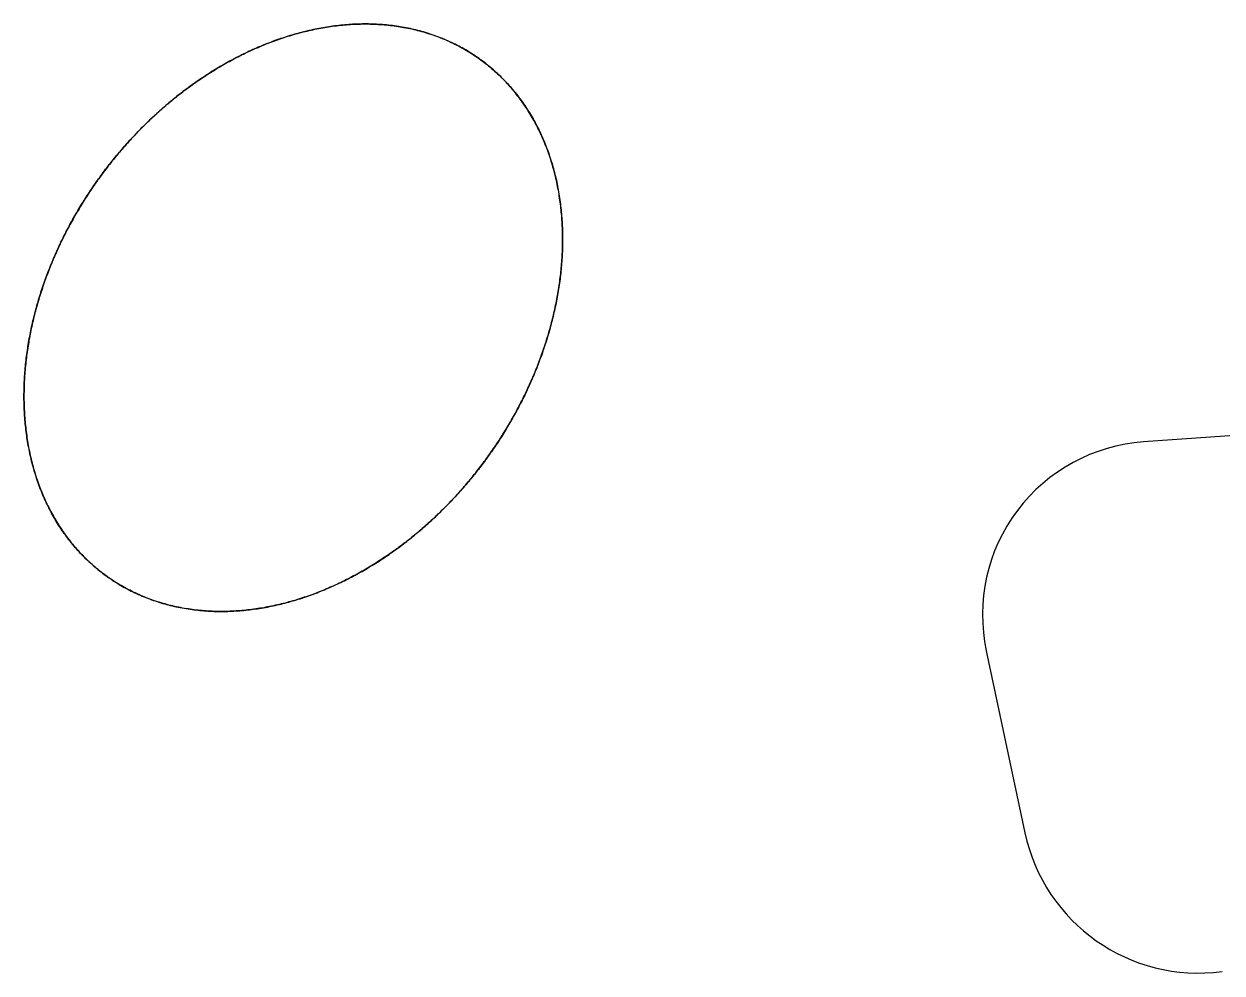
# Model space of a CAD drawing. Extents: x -88 to 61, y -41 to 84.
# Drawn here: x -88.26 to -58.19, y 30.56 to 54.37 of the extents above; entities that cross this region are included whole.
import ezdxf

# ---------------------------------------------------------------- set-up
doc = ezdxf.new("R2010")
doc.units = 0
doc.layers.get('0').update_dxf_attribs({"linetype": 'continuous'})

# ---------------------------------------------------------------- blocks, each defined once
blk = doc.blocks.new('CUT')
at = {"color": 0}
for p, q in [((-55.506, 44.207), (-60.163, 43.882)), ((-64.111, 38.642), (-63.14, 34.077))]:
    blk.add_line(p, q, dxfattribs=at)
for points in [[(-76.798, 53.472), (-76.757, 53.443), (-76.717, 53.412), (-76.678, 53.382), (-76.639, 53.351), (-76.6, 53.32), (-76.561, 53.288), (-76.523, 53.256), (-76.485, 53.223), (-76.447, 53.19), (-76.41, 53.156), (-76.374, 53.123), (-76.337, 53.088), (-76.301, 53.054), (-76.266, 53.018), (-76.23, 52.983), (-76.195, 52.947), (-76.161, 52.911), (-76.127, 52.874), (-76.093, 52.837), (-76.06, 52.8), (-76.027, 52.762), (-75.995, 52.724), (-75.963, 52.686), (-75.931, 52.647), (-75.9, 52.608), (-75.869, 52.569), (-75.839, 52.529), (-75.809, 52.489), (-75.779, 52.449), (-75.75, 52.408), (-75.721, 52.367), (-75.693, 52.326), (-75.665, 52.284), (-75.638, 52.243), (-75.611, 52.201), (-75.584, 52.158), (-75.558, 52.116), (-75.532, 52.073), (-75.507, 52.03), (-75.482, 51.986), (-75.458, 51.943), (-75.434, 51.899), (-75.41, 51.855), (-75.387, 51.81), (-75.364, 51.766), (-75.342, 51.721), (-75.32, 51.676), (-75.299, 51.631), (-75.278, 51.585), (-75.257, 51.54), (-75.237, 51.494), (-75.217, 51.448), (-75.198, 51.402), (-75.179, 51.356), (-75.161, 51.309), (-75.142, 51.263), (-75.125, 51.216), (-75.108, 51.169), (-75.091, 51.122), (-75.075, 51.075), (-75.059, 51.027), (-75.043, 50.98), (-75.028, 50.932), (-75.013, 50.884), (-74.999, 50.836), (-74.985, 50.788), (-74.972, 50.74), (-74.959, 50.692), (-74.946, 50.643), (-74.934, 50.595), (-74.922, 50.546), (-74.91, 50.498), (-74.899, 50.449), (-74.889, 50.4), (-74.878, 50.351), (-74.868, 50.302), (-74.859, 50.253), (-74.85, 50.204), (-74.841, 50.155), (-74.833, 50.105), (-74.825, 50.056), (-74.817, 50.007), (-74.81, 49.957), (-74.803, 49.908), (-74.797, 49.858), (-74.791, 49.808), (-74.785, 49.759), (-74.78, 49.709), (-74.775, 49.659), (-74.77, 49.609), (-74.766, 49.56), (-74.762, 49.51), (-74.758, 49.46), (-74.755, 49.41), (-74.752, 49.36), (-74.75, 49.31), (-74.747, 49.26), (-74.746, 49.21), (-74.744, 49.16), (-74.743, 49.11), (-74.742, 49.06), (-74.742, 49.01), (-74.742, 48.96), (-74.742, 48.91), (-74.743, 48.86), (-74.743, 48.81), (-74.745, 48.76), (-74.746, 48.71), (-74.748, 48.66), (-74.75, 48.61), (-74.753, 48.561), (-74.756, 48.511), (-74.759, 48.461), (-74.762, 48.411), (-74.766, 48.361), (-74.77, 48.311), (-74.775, 48.261), (-74.779, 48.212), (-74.784, 48.162), (-74.79, 48.112), (-74.795, 48.062), (-74.801, 48.013), (-74.807, 47.963), (-74.814, 47.914), (-74.821, 47.864), (-74.828, 47.815), (-74.835, 47.765), (-74.843, 47.716), (-74.851, 47.666), (-74.859, 47.617), (-74.868, 47.568), (-74.877, 47.519), (-74.886, 47.469), (-74.895, 47.42), (-74.905, 47.371), (-74.915, 47.322), (-74.925, 47.273), (-74.936, 47.224), (-74.946, 47.176), (-74.958, 47.127), (-74.969, 47.078), (-74.98, 47.03), (-74.992, 46.981), (-75.005, 46.932), (-75.017, 46.884), (-75.03, 46.836), (-75.043, 46.787), (-75.056, 46.739), (-75.069, 46.691), (-75.083, 46.643), (-75.097, 46.595), (-75.111, 46.547), (-75.126, 46.499), (-75.14, 46.451), (-75.155, 46.404), (-75.17, 46.356), (-75.186, 46.308), (-75.202, 46.261), (-75.218, 46.214), (-75.234, 46.166), (-75.25, 46.119), (-75.267, 46.072), (-75.284, 46.025), (-75.301, 45.978), (-75.319, 45.931), (-75.336, 45.884), (-75.354, 45.838), (-75.372, 45.791), (-75.391, 45.744), (-75.409, 45.698), (-75.428, 45.652), (-75.447, 45.606), (-75.466, 45.559), (-75.486, 45.513), (-75.506, 45.467), (-75.526, 45.422), (-75.546, 45.376), (-75.566, 45.33), (-75.587, 45.285), (-75.608, 45.239), (-75.629, 45.194), (-75.65, 45.149), (-75.672, 45.104), (-75.693, 45.059), (-75.715, 45.014), (-75.738, 44.969), (-75.76, 44.924), (-75.783, 44.88), (-75.806, 44.835), (-75.829, 44.791), (-75.852, 44.746), (-75.875, 44.702), (-75.899, 44.658), (-75.923, 44.614), (-75.947, 44.571), (-75.971, 44.527), (-75.996, 44.483), (-76.021, 44.44), (-76.046, 44.397), (-76.071, 44.353), (-76.096, 44.31), (-76.122, 44.267), (-76.147, 44.224), (-76.173, 44.182), (-76.199, 44.139), (-76.226, 44.097), (-76.252, 44.054), (-76.279, 44.012), (-76.306, 43.97), (-76.333, 43.928), (-76.361, 43.886), (-76.388, 43.844), (-76.416, 43.803), (-76.444, 43.761), (-76.472, 43.72), (-76.5, 43.679), (-76.529, 43.638), (-76.558, 43.597), (-76.586, 43.556), (-76.616, 43.515), (-76.645, 43.475), (-76.674, 43.434), (-76.704, 43.394), (-76.734, 43.354), (-76.764, 43.314), (-76.794, 43.274), (-76.825, 43.234), (-76.855, 43.195), (-76.886, 43.156), (-76.917, 43.116), (-76.948, 43.077), (-76.979, 43.038), (-77.011, 42.999), (-77.043, 42.961), (-77.075, 42.922), (-77.107, 42.884), (-77.139, 42.846), (-77.171, 42.808), (-77.204, 42.77), (-77.237, 42.732), (-77.27, 42.694), (-77.303, 42.657), (-77.336, 42.62), (-77.37, 42.583), (-77.403, 42.546), (-77.437, 42.509), (-77.471, 42.472), (-77.505, 42.436), (-77.54, 42.399), (-77.574, 42.363), (-77.609, 42.327), (-77.644, 42.291), (-77.679, 42.256), (-77.714, 42.22), (-77.75, 42.185), (-77.785, 42.15), (-77.821, 42.115), (-77.857, 42.08), (-77.893, 42.045), (-77.929, 42.011), (-77.965, 41.977), (-78.002, 41.943), (-78.039, 41.909), (-78.076, 41.875), (-78.113, 41.841), (-78.15, 41.808), (-78.187, 41.775), (-78.225, 41.742), (-78.263, 41.709), (-78.301, 41.676), (-78.339, 41.644), (-78.377, 41.612), (-78.415, 41.58), (-78.454, 41.548), (-78.493, 41.516), (-78.531, 41.485), (-78.57, 41.454), (-78.61, 41.422), (-78.649, 41.392), (-78.688, 41.361), (-78.728, 41.331), (-78.768, 41.3), (-78.808, 41.27), (-78.848, 41.24), (-78.888, 41.211), (-78.929, 41.181), (-78.969, 41.152), (-79.01, 41.123), (-79.051, 41.094), (-79.092, 41.066), (-79.133, 41.037), (-79.174, 41.009), (-79.216, 40.981), (-79.258, 40.954), (-79.299, 40.926), (-79.341, 40.899), (-79.383, 40.872), (-79.426, 40.845), (-79.468, 40.819), (-79.51, 40.792), (-79.553, 40.766), (-79.596, 40.74), (-79.639, 40.715), (-79.682, 40.689), (-79.725, 40.664), (-79.769, 40.639), (-79.812, 40.615), (-79.856, 40.59), (-79.899, 40.566), (-79.943, 40.542), (-79.987, 40.519), (-80.032, 40.495), (-80.076, 40.472), (-80.12, 40.449), (-80.165, 40.427), (-80.21, 40.404), (-80.255, 40.382), (-80.3, 40.36), (-80.345, 40.339), (-80.39, 40.318), (-80.435, 40.297), (-80.481, 40.276), (-80.526, 40.255), (-80.572, 40.235), (-80.618, 40.215), (-80.664, 40.196), (-80.71, 40.176), (-80.756, 40.157), (-80.803, 40.139), (-80.849, 40.12), (-80.896, 40.102), (-80.943, 40.084), (-80.989, 40.067), (-81.036, 40.049), (-81.083, 40.033), (-81.131, 40.016), (-81.178, 40), (-81.225, 39.984), (-81.273, 39.968), (-81.32, 39.952), (-81.368, 39.937), (-81.416, 39.923), (-81.464, 39.908), (-81.512, 39.894), (-81.56, 39.88), (-81.608, 39.867), (-81.656, 39.854), (-81.704, 39.841), (-81.753, 39.829), (-81.801, 39.817), (-81.85, 39.805), (-81.899, 39.794), (-81.947, 39.783), (-81.996, 39.772), (-82.045, 39.762), (-82.094, 39.752), (-82.143, 39.742), (-82.192, 39.733), (-82.242, 39.724), (-82.291, 39.716), (-82.34, 39.708), (-82.39, 39.7), (-82.439, 39.693), (-82.489, 39.686), (-82.538, 39.679), (-82.588, 39.673), (-82.637, 39.667), (-82.687, 39.662), (-82.737, 39.657), (-82.787, 39.652), (-82.837, 39.648), (-82.886, 39.644), (-82.936, 39.641), (-82.986, 39.638), (-83.036, 39.636), (-83.086, 39.634), (-83.136, 39.632), (-83.186, 39.631), (-83.236, 39.63), (-83.286, 39.629), (-83.336, 39.629), (-83.386, 39.63), (-83.436, 39.631), (-83.486, 39.632), (-83.536, 39.634), (-83.586, 39.636), (-83.636, 39.639), (-83.686, 39.642), (-83.736, 39.646), (-83.785, 39.65), (-83.835, 39.654), (-83.885, 39.659), (-83.935, 39.665), (-83.984, 39.671), (-84.034, 39.677), (-84.084, 39.684), (-84.133, 39.691), (-84.182, 39.699), (-84.232, 39.707), (-84.281, 39.716), (-84.33, 39.725), (-84.379, 39.735), (-84.428, 39.745), (-84.477, 39.756), (-84.526, 39.767), (-84.574, 39.779), (-84.623, 39.791), (-84.671, 39.804), (-84.719, 39.817), (-84.767, 39.83), (-84.815, 39.844), (-84.863, 39.859), (-84.911, 39.874), (-84.958, 39.89), (-85.006, 39.906), (-85.053, 39.922), (-85.1, 39.94), (-85.147, 39.957), (-85.193, 39.975), (-85.24, 39.994), (-85.286, 40.013), (-85.332, 40.033), (-85.378, 40.053), (-85.423, 40.073), (-85.469, 40.094), (-85.514, 40.116), (-85.559, 40.138), (-85.603, 40.16), (-85.648, 40.183), (-85.692, 40.207), (-85.736, 40.231), (-85.779, 40.255), (-85.823, 40.28), (-85.866, 40.306), (-85.908, 40.332), (-85.951, 40.358), (-85.993, 40.385), (-86.035, 40.412), (-86.077, 40.44), (-86.118, 40.468), (-86.159, 40.497), (-86.199, 40.526), (-86.24, 40.555), (-86.28, 40.585), (-86.319, 40.616), (-86.359, 40.647), (-86.398, 40.678), (-86.436, 40.71), (-86.475, 40.742), (-86.512, 40.775), (-86.55, 40.808), (-86.587, 40.841), (-86.624, 40.875), (-86.66, 40.909), (-86.696, 40.944), (-86.732, 40.979), (-86.767, 41.014), (-86.802, 41.05), (-86.837, 41.087), (-86.871, 41.123), (-86.904, 41.16), (-86.938, 41.197), (-86.971, 41.235), (-87.003, 41.273), (-87.035, 41.311), (-87.067, 41.35), (-87.098, 41.389), (-87.129, 41.428), (-87.159, 41.468), (-87.189, 41.508), (-87.219, 41.548), (-87.248, 41.589), (-87.277, 41.63), (-87.305, 41.671), (-87.333, 41.713), (-87.361, 41.754), (-87.388, 41.796), (-87.414, 41.839), (-87.44, 41.881), (-87.466, 41.924), (-87.491, 41.967), (-87.516, 42.011), (-87.541, 42.054), (-87.565, 42.098), (-87.588, 42.142), (-87.612, 42.187), (-87.634, 42.231), (-87.657, 42.276), (-87.679, 42.321), (-87.7, 42.366), (-87.721, 42.411), (-87.742, 42.457), (-87.762, 42.503), (-87.782, 42.549), (-87.801, 42.595), (-87.82, 42.641), (-87.838, 42.687), (-87.856, 42.734), (-87.874, 42.781), (-87.891, 42.828), (-87.908, 42.875), (-87.924, 42.922), (-87.94, 42.97), (-87.956, 43.017), (-87.971, 43.065), (-87.986, 43.112), (-88, 43.16), (-88.014, 43.208), (-88.027, 43.257), (-88.04, 43.305), (-88.053, 43.353), (-88.065, 43.402), (-88.077, 43.45), (-88.089, 43.499), (-88.1, 43.548), (-88.111, 43.596), (-88.121, 43.645), (-88.131, 43.694), (-88.14, 43.743), (-88.15, 43.793), (-88.158, 43.842), (-88.167, 43.891), (-88.175, 43.941), (-88.182, 43.99), (-88.189, 44.039), (-88.196, 44.089), (-88.203, 44.139), (-88.209, 44.188), (-88.215, 44.238), (-88.22, 44.288), (-88.225, 44.337), (-88.23, 44.387), (-88.234, 44.437), (-88.238, 44.487), (-88.242, 44.537), (-88.245, 44.586), (-88.248, 44.636), (-88.25, 44.686), (-88.252, 44.736), (-88.254, 44.786), (-88.256, 44.836), (-88.257, 44.886), (-88.258, 44.936), (-88.258, 44.986), (-88.258, 45.036), (-88.258, 45.086), (-88.257, 45.136), (-88.257, 45.186), (-88.255, 45.236), (-88.254, 45.286), (-88.252, 45.336), (-88.25, 45.386), (-88.247, 45.436), (-88.245, 45.486), (-88.241, 45.536), (-88.238, 45.586), (-88.234, 45.636), (-88.23, 45.685), (-88.226, 45.735), (-88.221, 45.785), (-88.216, 45.835), (-88.211, 45.884), (-88.205, 45.934), (-88.199, 45.984), (-88.193, 46.033), (-88.186, 46.083), (-88.18, 46.133), (-88.173, 46.182), (-88.165, 46.231), (-88.158, 46.281), (-88.15, 46.33), (-88.141, 46.38), (-88.133, 46.429), (-88.124, 46.478), (-88.115, 46.527), (-88.105, 46.576), (-88.096, 46.625), (-88.086, 46.674), (-88.076, 46.723), (-88.065, 46.772), (-88.054, 46.821), (-88.043, 46.87), (-88.032, 46.918), (-88.02, 46.967), (-88.008, 47.016), (-87.996, 47.064), (-87.984, 47.113), (-87.971, 47.161), (-87.958, 47.209), (-87.945, 47.258), (-87.932, 47.306), (-87.918, 47.354), (-87.904, 47.402), (-87.89, 47.45), (-87.876, 47.498), (-87.861, 47.545), (-87.846, 47.593), (-87.831, 47.641), (-87.815, 47.688), (-87.799, 47.736), (-87.784, 47.783), (-87.767, 47.83), (-87.751, 47.878), (-87.734, 47.925), (-87.717, 47.972), (-87.7, 48.019), (-87.683, 48.066), (-87.665, 48.112), (-87.647, 48.159), (-87.629, 48.206), (-87.611, 48.252), (-87.592, 48.299), (-87.573, 48.345), (-87.554, 48.391), (-87.535, 48.437), (-87.515, 48.483), (-87.496, 48.529), (-87.476, 48.575), (-87.456, 48.621), (-87.435, 48.667), (-87.415, 48.712), (-87.394, 48.758), (-87.373, 48.803), (-87.351, 48.848), (-87.33, 48.893), (-87.308, 48.938), (-87.286, 48.983), (-87.264, 49.028), (-87.242, 49.073), (-87.219, 49.117), (-87.196, 49.162), (-87.173, 49.206), (-87.15, 49.25), (-87.126, 49.295), (-87.103, 49.339), (-87.079, 49.383), (-87.055, 49.426), (-87.03, 49.47), (-87.006, 49.514), (-86.981, 49.557), (-86.956, 49.6), (-86.931, 49.644), (-86.906, 49.687), (-86.88, 49.73), (-86.854, 49.773), (-86.829, 49.815), (-86.802, 49.858), (-86.776, 49.9), (-86.749, 49.943), (-86.723, 49.985), (-86.696, 50.027), (-86.669, 50.069), (-86.641, 50.111), (-86.614, 50.153), (-86.586, 50.194), (-86.558, 50.236), (-86.53, 50.277), (-86.502, 50.318), (-86.473, 50.36), (-86.444, 50.4), (-86.416, 50.441), (-86.386, 50.482), (-86.357, 50.522), (-86.328, 50.563), (-86.298, 50.603), (-86.268, 50.643), (-86.238, 50.683), (-86.208, 50.723), (-86.178, 50.763), (-86.147, 50.802), (-86.116, 50.842), (-86.085, 50.881), (-86.054, 50.92), (-86.023, 50.959), (-85.991, 50.998), (-85.96, 51.037), (-85.928, 51.075), (-85.896, 51.113), (-85.863, 51.152), (-85.831, 51.19), (-85.798, 51.228), (-85.766, 51.265), (-85.733, 51.303), (-85.7, 51.34), (-85.666, 51.378), (-85.633, 51.415), (-85.599, 51.452), (-85.565, 51.489), (-85.531, 51.525), (-85.497, 51.562), (-85.463, 51.598), (-85.428, 51.634), (-85.393, 51.67), (-85.359, 51.706), (-85.324, 51.742), (-85.288, 51.777), (-85.253, 51.813), (-85.217, 51.848), (-85.182, 51.883), (-85.146, 51.918), (-85.11, 51.952), (-85.073, 51.987), (-85.037, 52.021), (-85, 52.055), (-84.964, 52.089), (-84.927, 52.123), (-84.89, 52.156), (-84.853, 52.19), (-84.815, 52.223), (-84.778, 52.256), (-84.74, 52.289), (-84.702, 52.321), (-84.664, 52.354), (-84.626, 52.386), (-84.587, 52.418), (-84.549, 52.45), (-84.51, 52.482), (-84.471, 52.513), (-84.432, 52.544), (-84.393, 52.575), (-84.354, 52.606), (-84.314, 52.637), (-84.275, 52.667), (-84.235, 52.698), (-84.195, 52.728), (-84.155, 52.758), (-84.115, 52.787), (-84.074, 52.817), (-84.034, 52.846), (-83.993, 52.875), (-83.952, 52.904), (-83.911, 52.932), (-83.87, 52.961), (-83.828, 52.989), (-83.787, 53.017), (-83.745, 53.044), (-83.704, 53.072), (-83.662, 53.099), (-83.62, 53.126), (-83.577, 53.153), (-83.535, 53.18), (-83.493, 53.206), (-83.45, 53.232), (-83.407, 53.258), (-83.364, 53.283), (-83.321, 53.309), (-83.278, 53.334), (-83.235, 53.359), (-83.191, 53.384), (-83.147, 53.408), (-83.104, 53.432), (-83.06, 53.456), (-83.016, 53.48), (-82.971, 53.503), (-82.927, 53.526), (-82.883, 53.549), (-82.838, 53.572), (-82.793, 53.594), (-82.749, 53.616), (-82.704, 53.638), (-82.658, 53.66), (-82.613, 53.681), (-82.568, 53.702), (-82.522, 53.723), (-82.477, 53.743), (-82.431, 53.763), (-82.385, 53.783), (-82.339, 53.803), (-82.293, 53.822), (-82.247, 53.841), (-82.2, 53.86), (-82.154, 53.878), (-82.107, 53.897), (-82.061, 53.915), (-82.014, 53.932), (-81.967, 53.949), (-81.92, 53.966), (-81.873, 53.983), (-81.826, 53.999), (-81.778, 54.015), (-81.731, 54.031), (-81.683, 54.046), (-81.635, 54.062), (-81.588, 54.076), (-81.54, 54.091), (-81.492, 54.105), (-81.444, 54.119), (-81.396, 54.132), (-81.347, 54.145), (-81.299, 54.158), (-81.251, 54.17), (-81.202, 54.182), (-81.153, 54.194), (-81.105, 54.206), (-81.056, 54.217), (-81.007, 54.227), (-80.958, 54.238), (-80.909, 54.247), (-80.86, 54.257), (-80.811, 54.266), (-80.762, 54.275), (-80.713, 54.284), (-80.663, 54.292), (-80.614, 54.299), (-80.564, 54.307), (-80.515, 54.314), (-80.465, 54.32), (-80.416, 54.327), (-80.366, 54.332), (-80.316, 54.338), (-80.267, 54.343), (-80.217, 54.347), (-80.167, 54.352), (-80.117, 54.355), (-80.067, 54.359), (-80.017, 54.362), (-79.967, 54.364), (-79.917, 54.366), (-79.867, 54.368), (-79.817, 54.369), (-79.767, 54.37), (-79.717, 54.371), (-79.667, 54.371), (-79.617, 54.37), (-79.567, 54.369), (-79.517, 54.368), (-79.467, 54.366), (-79.418, 54.364), (-79.368, 54.361), (-79.318, 54.358), (-79.268, 54.355), (-79.218, 54.351), (-79.168, 54.346), (-79.118, 54.341), (-79.069, 54.336), (-79.019, 54.33), (-78.969, 54.323), (-78.92, 54.317), (-78.87, 54.309), (-78.821, 54.302), (-78.772, 54.293), (-78.723, 54.285), (-78.673, 54.275), (-78.624, 54.266), (-78.575, 54.256), (-78.527, 54.245), (-78.478, 54.234), (-78.429, 54.222), (-78.381, 54.21), (-78.332, 54.197), (-78.284, 54.184), (-78.236, 54.171), (-78.188, 54.157), (-78.14, 54.142), (-78.092, 54.127), (-78.045, 54.111), (-77.998, 54.095), (-77.95, 54.079), (-77.903, 54.062), (-77.857, 54.044), (-77.81, 54.026), (-77.764, 54.007), (-77.717, 53.988), (-77.671, 53.969), (-77.625, 53.949), (-77.58, 53.928), (-77.535, 53.907), (-77.489, 53.886), (-77.444, 53.864), (-77.4, 53.841), (-77.355, 53.818), (-77.311, 53.795), (-77.267, 53.771), (-77.224, 53.746), (-77.18, 53.722), (-77.137, 53.696), (-77.095, 53.67), (-77.052, 53.644), (-77.01, 53.617), (-76.968, 53.59), (-76.926, 53.562), (-76.885, 53.534), (-76.844, 53.505), (-76.803, 53.476)], [(-76.798, 53.472), (-76.838, 53.501), (-76.879, 53.53), (-76.921, 53.558), (-76.962, 53.586), (-77.004, 53.613), (-77.046, 53.64), (-77.089, 53.667), (-77.131, 53.693), (-77.174, 53.718), (-77.218, 53.743), (-77.261, 53.768), (-77.305, 53.792), (-77.349, 53.815), (-77.394, 53.838), (-77.438, 53.861), (-77.483, 53.883), (-77.528, 53.904), (-77.574, 53.925), (-77.619, 53.946), (-77.665, 53.966), (-77.711, 53.986), (-77.757, 54.005), (-77.803, 54.023), (-77.85, 54.042), (-77.897, 54.059), (-77.944, 54.076), (-77.991, 54.093), (-78.038, 54.109), (-78.086, 54.125), (-78.133, 54.14), (-78.181, 54.155), (-78.229, 54.169), (-78.277, 54.182), (-78.326, 54.196), (-78.374, 54.208), (-78.422, 54.22), (-78.471, 54.232), (-78.52, 54.243), (-78.569, 54.254), (-78.617, 54.264), (-78.667, 54.274), (-78.716, 54.283), (-78.765, 54.292), (-78.814, 54.3), (-78.864, 54.308), (-78.913, 54.316), (-78.963, 54.323), (-79.012, 54.329), (-79.062, 54.335), (-79.111, 54.34), (-79.161, 54.345), (-79.211, 54.35), (-79.261, 54.354), (-79.311, 54.358), (-79.361, 54.361), (-79.411, 54.364), (-79.46, 54.366), (-79.51, 54.368), (-79.56, 54.369), (-79.61, 54.37), (-79.66, 54.371), (-79.71, 54.371), (-79.76, 54.37), (-79.81, 54.369), (-79.86, 54.368), (-79.91, 54.367), (-79.96, 54.365), (-80.01, 54.362), (-80.06, 54.359), (-80.11, 54.356), (-80.16, 54.352), (-80.21, 54.348), (-80.26, 54.343), (-80.309, 54.338), (-80.359, 54.333), (-80.409, 54.327), (-80.458, 54.321), (-80.508, 54.315), (-80.557, 54.308), (-80.607, 54.301), (-80.656, 54.293), (-80.706, 54.285), (-80.755, 54.276), (-80.804, 54.268), (-80.853, 54.258), (-80.902, 54.249), (-80.951, 54.239), (-81, 54.229), (-81.049, 54.218), (-81.098, 54.207), (-81.147, 54.196), (-81.195, 54.184), (-81.244, 54.172), (-81.292, 54.16), (-81.341, 54.147), (-81.389, 54.134), (-81.437, 54.12), (-81.485, 54.107), (-81.533, 54.093), (-81.581, 54.078), (-81.629, 54.064), (-81.676, 54.049), (-81.724, 54.033), (-81.772, 54.018), (-81.819, 54.002), (-81.866, 53.985), (-81.913, 53.969), (-81.96, 53.952), (-82.007, 53.935), (-82.054, 53.917), (-82.101, 53.899), (-82.147, 53.881), (-82.194, 53.863), (-82.24, 53.844), (-82.287, 53.825), (-82.333, 53.806), (-82.379, 53.786), (-82.425, 53.766), (-82.47, 53.746), (-82.516, 53.726), (-82.561, 53.705), (-82.607, 53.684), (-82.652, 53.663), (-82.697, 53.641), (-82.742, 53.619), (-82.787, 53.597), (-82.832, 53.575), (-82.876, 53.552), (-82.921, 53.529), (-82.965, 53.506), (-83.009, 53.483), (-83.054, 53.459), (-83.097, 53.435), (-83.141, 53.411), (-83.185, 53.387), (-83.228, 53.362), (-83.272, 53.337), (-83.315, 53.312), (-83.358, 53.287), (-83.401, 53.261), (-83.444, 53.236), (-83.487, 53.21), (-83.529, 53.183), (-83.571, 53.157), (-83.614, 53.13), (-83.656, 53.103), (-83.698, 53.076), (-83.74, 53.048), (-83.781, 53.021), (-83.823, 52.993), (-83.864, 52.965), (-83.905, 52.936), (-83.946, 52.908), (-83.987, 52.879), (-84.028, 52.85), (-84.068, 52.821), (-84.109, 52.791), (-84.149, 52.762), (-84.189, 52.732), (-84.229, 52.702), (-84.269, 52.672), (-84.309, 52.641), (-84.348, 52.611), (-84.388, 52.58), (-84.427, 52.549), (-84.466, 52.517), (-84.505, 52.486), (-84.543, 52.454), (-84.582, 52.422), (-84.62, 52.39), (-84.659, 52.358), (-84.697, 52.326), (-84.735, 52.293), (-84.772, 52.26), (-84.81, 52.227), (-84.847, 52.194), (-84.885, 52.161), (-84.922, 52.127), (-84.959, 52.094), (-84.995, 52.06), (-85.032, 52.026), (-85.068, 51.991), (-85.105, 51.957), (-85.141, 51.922), (-85.177, 51.888), (-85.212, 51.853), (-85.248, 51.818), (-85.283, 51.782), (-85.319, 51.747), (-85.354, 51.711), (-85.389, 51.675), (-85.423, 51.639), (-85.458, 51.603), (-85.492, 51.567), (-85.526, 51.53), (-85.561, 51.494), (-85.594, 51.457), (-85.628, 51.42), (-85.662, 51.383), (-85.695, 51.346), (-85.728, 51.308), (-85.761, 51.271), (-85.794, 51.233), (-85.826, 51.195), (-85.859, 51.157), (-85.891, 51.119), (-85.923, 51.08), (-85.955, 51.042), (-85.987, 51.003), (-86.018, 50.964), (-86.05, 50.926), (-86.081, 50.886), (-86.112, 50.847), (-86.143, 50.808), (-86.173, 50.768), (-86.204, 50.729), (-86.234, 50.689), (-86.264, 50.649), (-86.294, 50.609), (-86.324, 50.569), (-86.353, 50.528), (-86.382, 50.488), (-86.411, 50.447), (-86.44, 50.406), (-86.469, 50.365), (-86.498, 50.324), (-86.526, 50.283), (-86.554, 50.242), (-86.582, 50.2), (-86.61, 50.159), (-86.637, 50.117), (-86.665, 50.075), (-86.692, 50.033), (-86.719, 49.991), (-86.746, 49.949), (-86.772, 49.906), (-86.799, 49.864), (-86.825, 49.821), (-86.851, 49.779), (-86.877, 49.736), (-86.902, 49.693), (-86.928, 49.65), (-86.953, 49.607), (-86.978, 49.563), (-87.002, 49.52), (-87.027, 49.476), (-87.051, 49.432), (-87.075, 49.389), (-87.099, 49.345), (-87.123, 49.301), (-87.147, 49.257), (-87.17, 49.212), (-87.193, 49.168), (-87.216, 49.124), (-87.238, 49.079), (-87.261, 49.034), (-87.283, 48.989), (-87.305, 48.945), (-87.327, 48.9), (-87.348, 48.854), (-87.37, 48.809), (-87.391, 48.764), (-87.412, 48.718), (-87.432, 48.673), (-87.453, 48.627), (-87.473, 48.582), (-87.493, 48.536), (-87.513, 48.49), (-87.532, 48.444), (-87.552, 48.398), (-87.571, 48.351), (-87.59, 48.305), (-87.608, 48.259), (-87.627, 48.212), (-87.645, 48.166), (-87.663, 48.119), (-87.68, 48.072), (-87.698, 48.025), (-87.715, 47.978), (-87.732, 47.931), (-87.749, 47.884), (-87.765, 47.837), (-87.781, 47.79), (-87.797, 47.742), (-87.813, 47.695), (-87.828, 47.647), (-87.844, 47.6), (-87.859, 47.552), (-87.873, 47.504), (-87.888, 47.456), (-87.902, 47.409), (-87.916, 47.36), (-87.93, 47.312), (-87.943, 47.264), (-87.957, 47.216), (-87.97, 47.168), (-87.982, 47.119), (-87.995, 47.071), (-88.007, 47.022), (-88.019, 46.974), (-88.03, 46.925), (-88.042, 46.877), (-88.053, 46.828), (-88.064, 46.779), (-88.074, 46.73), (-88.084, 46.681), (-88.094, 46.632), (-88.104, 46.583), (-88.114, 46.534), (-88.123, 46.485), (-88.132, 46.436), (-88.14, 46.386), (-88.148, 46.337), (-88.156, 46.288), (-88.164, 46.238), (-88.172, 46.189), (-88.179, 46.139), (-88.186, 46.09), (-88.192, 46.04), (-88.198, 45.991), (-88.204, 45.941), (-88.21, 45.891), (-88.215, 45.842), (-88.22, 45.792), (-88.225, 45.742), (-88.23, 45.692), (-88.234, 45.643), (-88.237, 45.593), (-88.241, 45.543), (-88.244, 45.493), (-88.247, 45.443), (-88.25, 45.393), (-88.252, 45.343), (-88.254, 45.293), (-88.255, 45.243), (-88.256, 45.193), (-88.257, 45.143), (-88.258, 45.093), (-88.258, 45.043), (-88.258, 44.993), (-88.258, 44.943), (-88.257, 44.893), (-88.256, 44.843), (-88.254, 44.793), (-88.253, 44.743), (-88.251, 44.693), (-88.248, 44.643), (-88.245, 44.593), (-88.242, 44.544), (-88.239, 44.494), (-88.235, 44.444), (-88.23, 44.394), (-88.226, 44.344), (-88.221, 44.294), (-88.215, 44.245), (-88.21, 44.195), (-88.204, 44.145), (-88.197, 44.096), (-88.19, 44.046), (-88.183, 43.997), (-88.176, 43.947), (-88.168, 43.898), (-88.159, 43.849), (-88.151, 43.8), (-88.142, 43.75), (-88.132, 43.701), (-88.122, 43.652), (-88.112, 43.603), (-88.101, 43.554), (-88.09, 43.506), (-88.079, 43.457), (-88.067, 43.408), (-88.055, 43.36), (-88.042, 43.312), (-88.029, 43.263), (-88.016, 43.215), (-88.002, 43.167), (-87.988, 43.119), (-87.973, 43.071), (-87.958, 43.024), (-87.942, 42.976), (-87.927, 42.929), (-87.91, 42.881), (-87.893, 42.834), (-87.876, 42.787), (-87.859, 42.741), (-87.841, 42.694), (-87.822, 42.647), (-87.804, 42.601), (-87.784, 42.555), (-87.765, 42.509), (-87.744, 42.463), (-87.724, 42.418), (-87.703, 42.372), (-87.682, 42.327), (-87.66, 42.282), (-87.637, 42.237), (-87.615, 42.193), (-87.592, 42.148), (-87.568, 42.104), (-87.544, 42.06), (-87.52, 42.017), (-87.495, 41.973), (-87.47, 41.93), (-87.444, 41.887), (-87.418, 41.845), (-87.391, 41.802), (-87.364, 41.76), (-87.337, 41.718), (-87.309, 41.677), (-87.281, 41.636), (-87.252, 41.595), (-87.223, 41.554), (-87.194, 41.514), (-87.164, 41.474), (-87.133, 41.434), (-87.102, 41.395), (-87.071, 41.355), (-87.04, 41.317), (-87.008, 41.278), (-86.975, 41.24), (-86.942, 41.203), (-86.909, 41.165), (-86.875, 41.128), (-86.841, 41.092), (-86.807, 41.055), (-86.772, 41.019), (-86.737, 40.984), (-86.701, 40.949), (-86.665, 40.914), (-86.629, 40.88), (-86.592, 40.846), (-86.555, 40.812), (-86.518, 40.779), (-86.48, 40.747), (-86.442, 40.714), (-86.403, 40.683), (-86.364, 40.651), (-86.325, 40.62), (-86.285, 40.59), (-86.245, 40.56), (-86.205, 40.53), (-86.165, 40.501), (-86.124, 40.472), (-86.082, 40.444), (-86.041, 40.416), (-85.999, 40.389), (-85.957, 40.362), (-85.914, 40.335), (-85.872, 40.309), (-85.829, 40.284), (-85.785, 40.259), (-85.742, 40.234), (-85.698, 40.21), (-85.654, 40.187), (-85.609, 40.163), (-85.565, 40.141), (-85.52, 40.119), (-85.475, 40.097), (-85.43, 40.076), (-85.384, 40.055), (-85.338, 40.035), (-85.292, 40.016), (-85.246, 39.996), (-85.2, 39.978), (-85.153, 39.96), (-85.106, 39.942), (-85.059, 39.925), (-85.012, 39.908), (-84.965, 39.892), (-84.918, 39.876), (-84.87, 39.861), (-84.822, 39.846), (-84.774, 39.832), (-84.726, 39.819), (-84.678, 39.805), (-84.629, 39.793), (-84.581, 39.78), (-84.532, 39.769), (-84.484, 39.757), (-84.435, 39.747), (-84.386, 39.736), (-84.337, 39.727), (-84.288, 39.717), (-84.239, 39.708), (-84.189, 39.7), (-84.14, 39.692), (-84.09, 39.685), (-84.041, 39.678), (-83.991, 39.671), (-83.942, 39.666), (-83.892, 39.66), (-83.842, 39.655), (-83.792, 39.65), (-83.743, 39.646), (-83.693, 39.643), (-83.643, 39.639), (-83.593, 39.637), (-83.543, 39.634), (-83.493, 39.632), (-83.443, 39.631), (-83.393, 39.63), (-83.343, 39.629), (-83.293, 39.629), (-83.243, 39.63), (-83.193, 39.63), (-83.143, 39.632), (-83.093, 39.633), (-83.043, 39.635), (-82.993, 39.638), (-82.943, 39.641), (-82.893, 39.644), (-82.844, 39.648), (-82.794, 39.652), (-82.744, 39.656), (-82.694, 39.661), (-82.644, 39.667), (-82.595, 39.672), (-82.545, 39.678), (-82.496, 39.685), (-82.446, 39.692), (-82.397, 39.699), (-82.347, 39.707), (-82.298, 39.715), (-82.249, 39.723), (-82.199, 39.732), (-82.15, 39.741), (-82.101, 39.75), (-82.052, 39.76), (-82.003, 39.771), (-81.954, 39.781), (-81.905, 39.792), (-81.857, 39.803), (-81.808, 39.815), (-81.76, 39.827), (-81.711, 39.839), (-81.663, 39.852), (-81.615, 39.865), (-81.566, 39.879), (-81.518, 39.892), (-81.47, 39.906), (-81.422, 39.921), (-81.375, 39.935), (-81.327, 39.95), (-81.279, 39.966), (-81.232, 39.981), (-81.184, 39.997), (-81.137, 40.014), (-81.09, 40.03), (-81.043, 40.047), (-80.996, 40.064), (-80.949, 40.082), (-80.902, 40.1), (-80.856, 40.118), (-80.809, 40.136), (-80.763, 40.155), (-80.717, 40.174), (-80.671, 40.193), (-80.625, 40.213), (-80.579, 40.232), (-80.533, 40.253), (-80.487, 40.273), (-80.442, 40.294), (-80.396, 40.315), (-80.351, 40.336), (-80.306, 40.357), (-80.261, 40.379), (-80.216, 40.401), (-80.171, 40.424), (-80.127, 40.446), (-80.082, 40.469), (-80.038, 40.492), (-79.994, 40.515), (-79.95, 40.539), (-79.906, 40.563), (-79.862, 40.587), (-79.818, 40.611), (-79.775, 40.636), (-79.731, 40.661), (-79.688, 40.686), (-79.645, 40.711), (-79.602, 40.737), (-79.559, 40.763), (-79.516, 40.789), (-79.474, 40.815), (-79.431, 40.841), (-79.389, 40.868), (-79.347, 40.895), (-79.305, 40.922), (-79.263, 40.95), (-79.222, 40.977), (-79.18, 41.005), (-79.139, 41.033), (-79.098, 41.062), (-79.057, 41.09), (-79.016, 41.119), (-78.975, 41.148), (-78.934, 41.177), (-78.894, 41.207), (-78.854, 41.236), (-78.813, 41.266), (-78.773, 41.296), (-78.734, 41.326), (-78.694, 41.357), (-78.654, 41.387), (-78.615, 41.418), (-78.576, 41.449), (-78.537, 41.48), (-78.498, 41.512), (-78.459, 41.544), (-78.421, 41.575), (-78.382, 41.607), (-78.344, 41.64), (-78.306, 41.672), (-78.268, 41.705), (-78.23, 41.737), (-78.193, 41.77), (-78.155, 41.803), (-78.118, 41.837), (-78.081, 41.87), (-78.044, 41.904), (-78.007, 41.938), (-77.971, 41.972), (-77.934, 42.006), (-77.898, 42.041), (-77.862, 42.075), (-77.826, 42.11), (-77.79, 42.145), (-77.754, 42.18), (-77.719, 42.215), (-77.684, 42.251), (-77.649, 42.286), (-77.614, 42.322), (-77.579, 42.358), (-77.544, 42.394), (-77.51, 42.431), (-77.476, 42.467), (-77.442, 42.504), (-77.408, 42.54), (-77.374, 42.577), (-77.341, 42.614), (-77.307, 42.652), (-77.274, 42.689), (-77.241, 42.727), (-77.208, 42.764), (-77.176, 42.802), (-77.143, 42.84), (-77.111, 42.879), (-77.079, 42.917), (-77.047, 42.955), (-77.015, 42.994), (-76.984, 43.033), (-76.952, 43.072), (-76.921, 43.111), (-76.89, 43.15), (-76.859, 43.189), (-76.829, 43.229), (-76.798, 43.269), (-76.768, 43.308), (-76.738, 43.348), (-76.708, 43.388), (-76.678, 43.429), (-76.649, 43.469), (-76.62, 43.51), (-76.591, 43.55), (-76.562, 43.591), (-76.533, 43.632), (-76.504, 43.673), (-76.476, 43.714), (-76.448, 43.755), (-76.42, 43.797), (-76.392, 43.838), (-76.364, 43.88), (-76.337, 43.922), (-76.31, 43.964), (-76.283, 44.006), (-76.256, 44.048), (-76.23, 44.091), (-76.203, 44.133), (-76.177, 44.176), (-76.151, 44.218), (-76.125, 44.261), (-76.1, 44.304), (-76.074, 44.347), (-76.049, 44.39), (-76.024, 44.434), (-75.999, 44.477), (-75.975, 44.521), (-75.95, 44.564), (-75.926, 44.608), (-75.902, 44.652), (-75.879, 44.696), (-75.855, 44.74), (-75.832, 44.785), (-75.809, 44.829), (-75.786, 44.873), (-75.763, 44.918), (-75.741, 44.963), (-75.719, 45.007), (-75.697, 45.052), (-75.675, 45.097), (-75.653, 45.142), (-75.632, 45.188), (-75.611, 45.233), (-75.59, 45.278), (-75.569, 45.324), (-75.549, 45.369), (-75.528, 45.415), (-75.508, 45.461), (-75.489, 45.507), (-75.469, 45.553), (-75.45, 45.599), (-75.431, 45.645), (-75.412, 45.692), (-75.393, 45.738), (-75.375, 45.784), (-75.357, 45.831), (-75.339, 45.878), (-75.321, 45.925), (-75.304, 45.971), (-75.286, 46.018), (-75.269, 46.065), (-75.253, 46.112), (-75.236, 46.16), (-75.22, 46.207), (-75.204, 46.254), (-75.188, 46.302), (-75.173, 46.349), (-75.157, 46.397), (-75.142, 46.445), (-75.128, 46.492), (-75.113, 46.54), (-75.099, 46.588), (-75.085, 46.636), (-75.071, 46.684), (-75.058, 46.732), (-75.044, 46.781), (-75.031, 46.829), (-75.019, 46.877), (-75.006, 46.926), (-74.994, 46.974), (-74.982, 47.023), (-74.97, 47.071), (-74.959, 47.12), (-74.948, 47.169), (-74.937, 47.218), (-74.927, 47.266), (-74.916, 47.315), (-74.906, 47.364), (-74.897, 47.413), (-74.887, 47.463), (-74.878, 47.512), (-74.869, 47.561), (-74.86, 47.61), (-74.852, 47.659), (-74.844, 47.709), (-74.836, 47.758), (-74.829, 47.808), (-74.822, 47.857), (-74.815, 47.907), (-74.808, 47.956), (-74.802, 48.006), (-74.796, 48.055), (-74.79, 48.105), (-74.785, 48.155), (-74.78, 48.205), (-74.775, 48.254), (-74.771, 48.304), (-74.767, 48.354), (-74.763, 48.404), (-74.759, 48.454), (-74.756, 48.504), (-74.753, 48.554), (-74.751, 48.603), (-74.748, 48.653), (-74.746, 48.703), (-74.745, 48.753), (-74.744, 48.803), (-74.743, 48.853), (-74.742, 48.903), (-74.742, 48.953), (-74.742, 49.003), (-74.742, 49.053), (-74.743, 49.103), (-74.744, 49.153), (-74.745, 49.203), (-74.747, 49.253), (-74.749, 49.303), (-74.752, 49.353), (-74.755, 49.403), (-74.758, 49.453), (-74.761, 49.503), (-74.765, 49.553), (-74.769, 49.603), (-74.774, 49.652), (-74.779, 49.702), (-74.784, 49.752), (-74.79, 49.801), (-74.796, 49.851), (-74.802, 49.901), (-74.809, 49.95), (-74.816, 50), (-74.824, 50.049), (-74.832, 50.098), (-74.84, 50.148), (-74.849, 50.197), (-74.858, 50.246), (-74.867, 50.295), (-74.877, 50.344), (-74.887, 50.393), (-74.898, 50.442), (-74.909, 50.491), (-74.92, 50.54), (-74.932, 50.588), (-74.944, 50.637), (-74.957, 50.685), (-74.97, 50.733), (-74.983, 50.781), (-74.997, 50.83), (-75.011, 50.877), (-75.026, 50.925), (-75.041, 50.973), (-75.056, 51.021), (-75.072, 51.068), (-75.089, 51.115), (-75.105, 51.162), (-75.122, 51.209), (-75.14, 51.256), (-75.158, 51.303), (-75.176, 51.349), (-75.195, 51.396), (-75.214, 51.442), (-75.234, 51.488), (-75.254, 51.534), (-75.275, 51.579), (-75.296, 51.625), (-75.317, 51.67), (-75.339, 51.715), (-75.361, 51.76), (-75.384, 51.804), (-75.407, 51.848), (-75.43, 51.893), (-75.454, 51.936), (-75.479, 51.98), (-75.503, 52.024), (-75.529, 52.067), (-75.554, 52.11), (-75.58, 52.152), (-75.607, 52.195), (-75.634, 52.237), (-75.661, 52.279), (-75.689, 52.32), (-75.717, 52.361), (-75.746, 52.402), (-75.775, 52.443), (-75.804, 52.483), (-75.834, 52.524), (-75.865, 52.563), (-75.895, 52.603), (-75.927, 52.642), (-75.958, 52.681), (-75.99, 52.719), (-76.023, 52.757), (-76.055, 52.795), (-76.089, 52.832), (-76.122, 52.869), (-76.156, 52.906), (-76.191, 52.942), (-76.225, 52.978), (-76.261, 53.014), (-76.296, 53.049), (-76.332, 53.083), (-76.368, 53.118), (-76.405, 53.152), (-76.442, 53.185), (-76.48, 53.218), (-76.518, 53.251), (-76.556, 53.283), (-76.594, 53.315), (-76.633, 53.347), (-76.672, 53.378), (-76.712, 53.408), (-76.752, 53.438), (-76.792, 53.468)]]:
    blk.add_lwpolyline(points, close=True, dxfattribs=at)
for centre, radius, start, end in [((-59.86, 39.546), 4.346, 93.9878, -167.9878), ((-58.792, 35.002), 4.445, -167.9878, -82.2766)]:
    blk.add_arc(centre, radius, start, end, dxfattribs=at)

msp = doc.modelspace()

# ---------------------------------------------------------------- block references
at = {"color": 0}
msp.add_blockref('CUT', (0, 0), dxfattribs=at)

doc.saveas('drawing.dxf')
